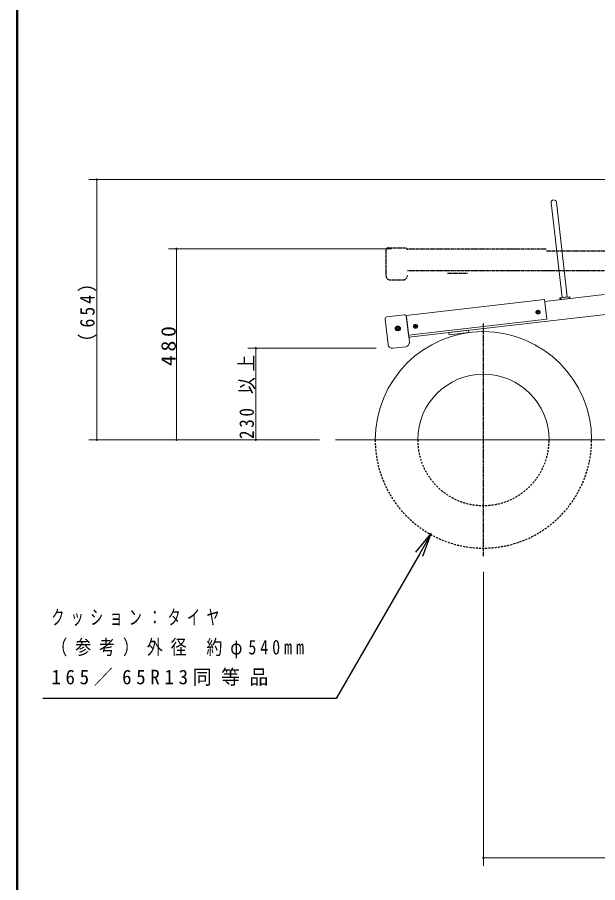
# Model space of a CAD drawing. Units: millimetres at full size; details may follow other scales. Extents: x -7816 to 0, y -1239 to 5340.
# Drawn here: x -7700 to -6241, y 857 to 3032 of the extents above; entities that cross this region are included whole.
import ezdxf

# ---------------------------------------------------------------- set-up
doc = ezdxf.new("R2010")
doc.units = ezdxf.units.MM
for name, pattern in [('USER2', [6, 3, -1, 1, -1]), ('USER3', [8, 3, -1, 1, -1, 1, -1]), ('USER4', [8, 5, -3])]:
    doc.linetypes.add(name, pattern=pattern)
for name, color, linetype, lineweight in [('A3図枠', 7, 'Continuous', 25), ('線', 2, 'Continuous', 25), ('補助', 2, 'Continuous', 13)]:
    doc.layers.add(name, color=color, linetype=linetype, lineweight=lineweight)
doc.styles.add('ＭＳ ゴシック', font='')
doc.styles.get('ＭＳ ゴシック').set_extended_font_data('MS Gothic')

# ---------------------------------------------------------------- blocks, each defined once
blk = doc.blocks.new('dimension_origin')
at = {"color": 0, "linetype": 'Continuous', "lineweight": -2}
blk.add_circle((0, 0), 1.25, dxfattribs=at)

msp = doc.modelspace()

# ---------------------------------------------------------------- linework, layer by layer
at = {"layer": 'A3図枠', "lineweight": 50}
msp.add_line((-7700, 5340), (-7700, 0), dxfattribs=at)
at = {"layer": '線', "color": 7, "lineweight": 13}
for p, q in [((-6344.468, 2567.013), (-6316.94, 2329.1)), ((-6357.382, 2565.519), (-6329.854, 2327.606)), ((-6715.476, 2228.124), (-5369.713, 2383.834)), ((-6373.542, 2318.021), (-6224.536, 2335.262)), ((-6310.98, 2329.79), (-6335.814, 2326.916)), ((-6335.814, 2326.916), (-6335.297, 2322.446)), ((-6316.94, 2329.1), (-6329.854, 2327.606)), ((-6310.98, 2329.79), (-6310.463, 2325.32)), ((-6721.797, 2282.76), (-6374.117, 2322.988)), ((-6374.117, 2322.988), (-6368.37, 2273.319)), ((-6310.463, 2325.32), (-6335.297, 2322.446)), ((-6770.702, 2279.115), (-6726.994, 2284.172)), ((-6775.094, 2273.573), (-6767.681, 2209.501)), ((-6716.05, 2233.091), (-6721.797, 2282.76)), ((-6721.337, 2278.786), (-6721.452, 2279.78)), ((-6715.016, 2224.151), (-6721.337, 2278.786)), ((-6368.37, 2273.319), (-6716.05, 2233.091)), ((-6565.476, 2245.48), (-6615.145, 2239.733)), ((-6615.145, 2239.733), (-6614.455, 2233.773)), ((-6564.787, 2239.52), (-6565.476, 2245.48)), ((-6714.039, 2215.707), (-6715.016, 2224.151)), ((-6614.455, 2233.773), (-6564.787, 2239.52)), ((-6756.044, 2200.277), (-6723.262, 2204.07)), ((-6900, 1970), (-5298.25, 1970))]:
    msp.add_line(p, q, dxfattribs=at)
at = {"layer": '線', "linetype": 'USER3'}
for p, q in [((-6773.037, 2447.25), (-6773.037, 2382.75)), ((-6768.037, 2452.25), (-6724.037, 2452.25)), ((-6719.037, 2450.25), (-6369.037, 2450.25)), ((-6369.037, 2445.25), (-6219.037, 2445.25)), ((-6719.037, 2395.25), (-3817.037, 2395.25)), ((-6762.537, 2372.25), (-6729.537, 2372.25)), ((-6618.037, 2389.25), (-6568.037, 2389.25))]:
    msp.add_line(p, q, dxfattribs=at)
at = {"layer": '線'}
for p, q in [((-6334.324, 2327.089), (-6333.807, 2322.618)), ((-6312.47, 2329.617), (-6311.953, 2325.147)), ((-6714.482, 2228.239), (-6715.476, 2228.124)), ((-6715.131, 2225.144), (-6714.137, 2225.259)), ((-6714.137, 2225.259), (-6714.482, 2228.239))]:
    msp.add_line(p, q, dxfattribs=at)
at = {"layer": '線', "color": 20, "linetype": 'USER2'}
msp.add_line((-6528, 1678), (-6528, 2262), dxfattribs=at)
at = {"layer": '線'}
for centre, radius in [((-6390.536, 2290.888), 4.75), ((-6390.536, 2290.888), 2.4), ((-6743.183, 2250.085), 6), ((-6743.183, 2250.085), 4.75), ((-6743.183, 2250.085), 2.4), ((-6698.482, 2255.257), 4.75), ((-6698.482, 2255.257), 2.4)]:
    msp.add_circle(centre, radius, dxfattribs=at)
at = {"layer": '線', "color": 7, "lineweight": 13}
for centre, radius, start, end in [((-6350.925, 2566.266), 6.5, 6.6, 186.6), ((-6726.419, 2279.205), 5, 6.6, 96.6), ((-6770.128, 2274.148), 5, 96.6, 186.6), ((-6528, 1970), 272, 0, 180), ((-6757.251, 2210.707), 10.5, 186.6, 276.60006), ((-6724.469, 2214.5), 10.5, 276.60007, 6.6), ((-6528, 1970), 165.1, 0, 180)]:
    msp.add_arc(centre, radius, start, end, dxfattribs=at)
at = {"layer": '線', "linetype": 'USER3'}
for centre, radius, start, end in [((-6768.037, 2447.25), 5, 90, 180), ((-6724.037, 2447.25), 5, 0, 90), ((-6762.537, 2382.75), 10.5, 180, 270.00006), ((-6729.537, 2382.75), 10.5, 270.00007, 0)]:
    msp.add_arc(centre, radius, start, end, dxfattribs=at)
at = {"layer": '線', "color": 4, "linetype": 'USER4'}
for radius in [272, 165.1]:
    msp.add_arc((-6528, 1970), radius, 180, 0, dxfattribs=at)
at = {"layer": '補助'}
for p, q in [((-3830.009, 2623.959), (-7520, 2623.959)), ((-7500, 1970), (-7500, 2623.959)), ((-6759.037, 2450.25), (-7320, 2450.25)), ((-7300, 1970), (-7300, 2450.25)), ((-6797.251, 2200.207), (-7120, 2200.207)), ((-7100, 1970), (-7100, 2200.207)), ((-6940, 1970), (-7520, 1970)), ((-6940, 1970), (-7320, 1970)), ((-6940, 1970), (-7120, 1970)), ((-6528, 1638), (-6528, 900)), ((-4008, 920), (-6528, 920))]:
    msp.add_line(p, q, dxfattribs=at)
at = {"layer": '補助', "lineweight": 25}
for p, q in [((-6697.66, 1687.48), (-6659, 1734.441)), ((-6659, 1734.441), (-6689, 1682.48)), ((-6680.34, 1677.48), (-6659, 1734.441)), ((-6689, 1682.48), (-6898.278, 1320)), ((-6918.278, 1320), (-7635.552, 1320)), ((-6898.278, 1320), (-6918.278, 1320))]:
    msp.add_line(p, q, dxfattribs=at)

# ---------------------------------------------------------------- block references
at = {"layer": '補助', "xscale": 1.33, "yscale": 1.33}
for p, rotation in [((-7500, 2623.959), 270), ((-7300, 2450.25), 270), ((-7100, 2200.207), 270), ((-7500, 1970), 90), ((-7300, 1970), 90), ((-7100, 1970), 90)]:
    msp.add_blockref('dimension_origin', p, dxfattribs=dict(at, rotation=rotation))
msp.add_blockref('dimension_origin', (-6528, 920), dxfattribs=at)

# ---------------------------------------------------------------- texts
at = {"layer": '補助', "char_height": 36.66, "attachment_point": 8, "rotation": 90, "style": 'ＭＳ ゴシック'}
for s, insert in [('\\T1.33;\\W0.9;（654）', (-7501, 2296.98)), ('\\T1.33;\\W1.1;480', (-7301, 2210.125)), ('\\T1.33;\\W0.85;230\\~以上', (-7101, 2085.211))]:
    msp.add_mtext(s, dxfattribs=dict(at, insert=insert))
at = {"layer": '補助', "char_height": 36.66, "attachment_point": 1, "style": 'ＭＳ ゴシック'}
for s, insert in [('\\T1.5;\\W0.65;クッション：タイヤ', (-7614.349, 1542.5)), ('\\T1.5;\\W0.8;（参考）外径\\~約φ540mm', (-7614.349, 1467.5)), ('\\T1.5;\\W0.95;165／65R13同等品', (-7614.349, 1392.5))]:
    msp.add_mtext(s, dxfattribs=dict(at, insert=insert))

doc.saveas('drawing.dxf')
